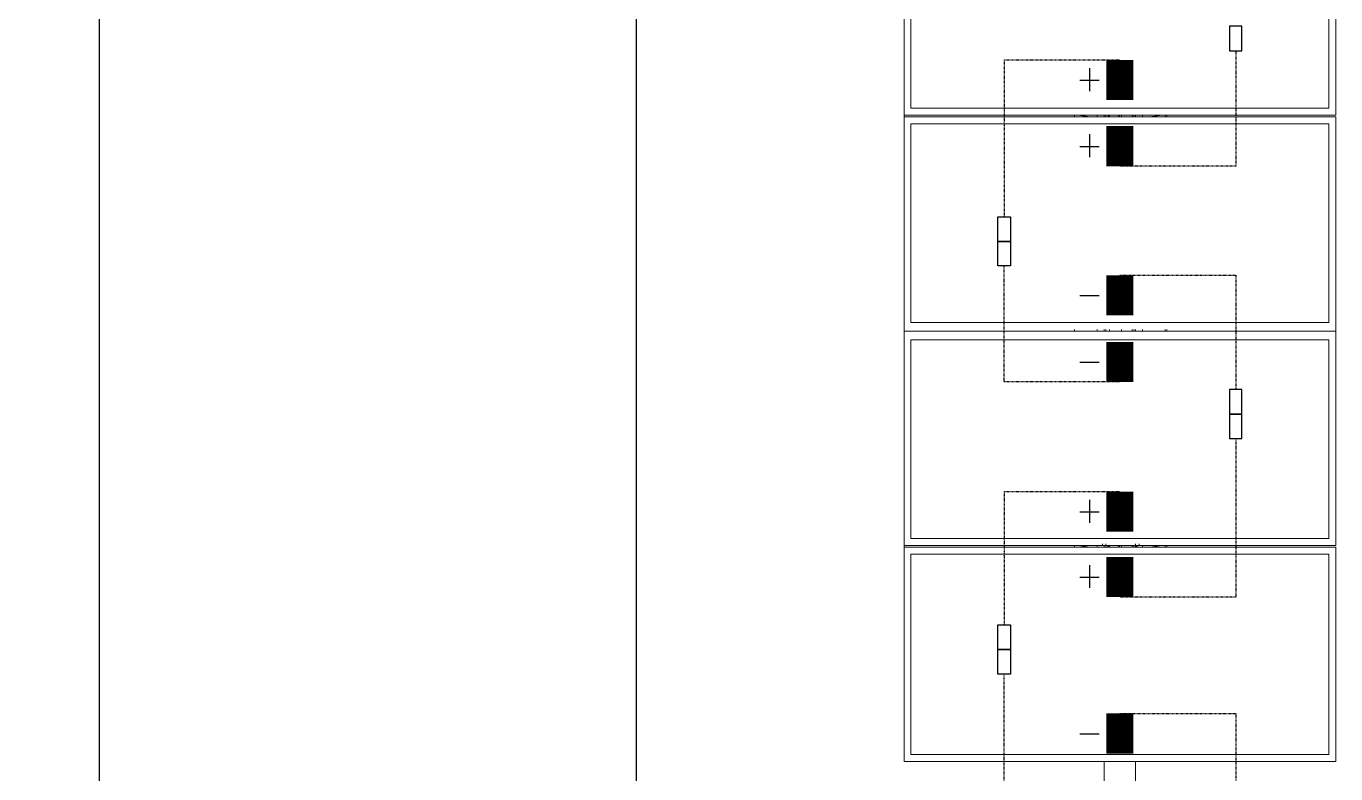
# Model space of a CAD drawing. Header units: feet. Extents: x -13743 to 68376, y -48 to 67763.
# Drawn here: x 4211.7 to 4455.3, y 64600 to 64739 of the extents above; entities that cross this region are included whole.
import ezdxf

# ---------------------------------------------------------------- set-up
doc = ezdxf.new("R2010")
doc.units = ezdxf.units.FT
doc.header["$MEASUREMENT"] = 0
doc.linetypes.add('HIDDEN', pattern=[0.375, 0.25, -0.125])
for name, color, linetype in [('E-HARN-COMP', 8, 'Continuous'), ('E-TRNK-CABL-NEG', 6, 'HIDDEN'), ('E-TRUNK-CABLE-POS', 6, 'HIDDEN'), ('G-ANNO-TEXT', 1, 'Continuous'), ('Polarity-Text', 7, 'Continuous')]:
    doc.layers.add(name, color=color, linetype=linetype)

# ---------------------------------------------------------------- blocks, each defined once
blk = doc.blocks.new('A$C47dfd34d')
at = {"lineweight": 5}
for points in [[(4.1282, 0.4133), (4.1282, 0), (4.3332, 0), (4.3332, 0.4133)], [(4.1282, 0), (4.1282, 0.4133)], [(4.3265, 0.4067), (4.3265, 0.0067), (4.1348, 0.0067), (4.1348, 0.4067)], [(4.1348, 0.0067), (4.1348, 0.4067)], [(4.3348, 0.4133), (4.3348, 0), (4.5398, 0), (4.5398, 0.4133)], [(4.3348, 0), (4.3348, 0.4133)], [(4.5315, 0.4067), (4.5315, 0.0067), (4.3415, 0.0067), (4.3415, 0.4067)], [(4.3415, 0.0067), (4.3415, 0.4067)], [(4.7448, 0.4133), (4.7448, 0), (4.5398, 0), (4.5398, 0.4133)], [(4.5481, 0.4067), (4.7381, 0.4067), (4.7381, 0.0067), (4.5481, 0.0067)], [(4.7465, 0.4133), (4.9515, 0.4133), (4.9515, 0), (4.7465, 0)], [(4.7531, 0.4067), (4.7531, 0.0067), (4.9448, 0.0067), (4.9448, 0.4067)], [(4.3348, 0.25), (4.3332, 0.25)], [(4.5415, 0.25), (4.5398, 0.25)], [(4.7465, 0.25), (4.7448, 0.25)], [(4.3332, 0.22), (4.3348, 0.22), (4.3332, 0.22), (4.3348, 0.22), (4.3348, 0.2217), (4.3332, 0.2217), (4.3348, 0.2217), (4.3348, 0.22)], [(4.3348, 0.2183), (4.3332, 0.2183), (4.3348, 0.2183), (4.3348, 0.22), (4.3365, 0.22), (4.3348, 0.22)], [(4.3348, 0.22), (4.3332, 0.22)], [(4.3348, 0.22), (4.3332, 0.22)], [(4.3332, 0.19), (4.3348, 0.1917), (4.3348, 0.1933), (4.3332, 0.1933), (4.3348, 0.1933), (4.3348, 0.1917)], [(4.3348, 0.1917), (4.3332, 0.1917)], [(4.3348, 0.1917), (4.3332, 0.1917)]]:
    blk.add_lwpolyline(points, close=True, dxfattribs=at)
for points in [[(5.9814, 0.4133), (4.1282, 0.4133)], [(4.3348, 0), (4.3348, 0.4133)], [(4.3415, 0.0067), (4.3415, 0.4067)], [(4.3332, 0.235), (4.3348, 0.2467), (4.3348, 0.2433)], [(4.5398, 0.235), (4.5398, 0.2467), (4.5398, 0.2433)], [(4.7448, 0.235), (4.7465, 0.2467), (4.7465, 0.2433)], [(4.3332, 0.2283), (4.3348, 0.2283)], [(4.5398, 0.2283), (4.5415, 0.2283)], [(4.7448, 0.2283), (4.7465, 0.2283)], [(4.1282, 0.1917), (4.0948, 0.1917), (4.0948, 0.1717), (4.0915, 0.1717), (4.0915, 0.1917), (4.0948, 0.1917), (4.0948, 0.2217), (4.1282, 0.2217)], [(4.3348, 0.225), (4.3348, 0.2233), (4.3348, 0.2217), (4.3332, 0.2217), (4.3348, 0.2217), (4.3348, 0.22), (4.3332, 0.22), (4.3348, 0.22), (4.3348, 0.2217), (4.3332, 0.2217)], [(4.3332, 0.2217), (4.3348, 0.2217), (4.3348, 0.2233)], [(4.3348, 0.2217), (4.3332, 0.2217)], [(4.3332, 0.2217), (4.3332, 0.2217)], [(4.3332, 0.2183), (4.3348, 0.2183), (4.3348, 0.1933), (4.3332, 0.1933), (4.3348, 0.1933), (4.3348, 0.1917), (4.3332, 0.19), (4.3348, 0.19), (4.3348, 0.1917), (4.3332, 0.1917), (4.3332, 0.22)], [(4.3332, 0.2183), (4.3332, 0.2183)], [(4.3348, 0.2183), (4.3348, 0.1933), (4.3332, 0.1933), (4.3348, 0.1933), (4.3332, 0.1933)], [(4.3332, 0.2183), (4.3332, 0.2183)], [(4.3348, 0.2167), (4.3332, 0.2167), (4.3348, 0.2183)], [(4.3348, 0.225), (4.3348, 0.2233)], [(4.3348, 0.225), (4.3348, 0.2233), (4.3365, 0.2233)], [(4.3348, 0.2233), (4.3348, 0.2217)], [(4.3348, 0.2233), (4.3365, 0.2233)], [(4.3348, 0.2233), (4.3365, 0.2233)], [(4.3348, 0.2217), (4.3348, 0.2217)], [(4.3348, 0.2183), (4.3348, 0.2183)], [(4.3348, 0.1933), (4.3348, 0.2183)], [(4.5398, 0.2217), (4.5415, 0.2217)], [(4.5398, 0.22), (4.5415, 0.22)], [(4.5398, 0.2183), (4.5398, 0.2167), (4.5415, 0.2167)], [(4.7465, 0.2217), (4.7448, 0.2217)], [(4.7448, 0.22), (4.7465, 0.22)], [(4.7465, 0.2167), (4.7448, 0.2167), (4.7465, 0.2183)], [(4.3332, 0.2067), (4.3348, 0.2083)], [(4.3348, 0.205), (4.3332, 0.205)], [(4.5398, 0.2067), (4.5398, 0.2083)], [(4.5398, 0.205), (4.5415, 0.205)], [(4.7448, 0.2067), (4.7465, 0.2083)], [(4.7465, 0.205), (4.7448, 0.205)], [(4.3332, 0.195), (4.3348, 0.195)], [(4.3332, 0.1933), (4.3332, 0.1933)], [(4.3332, 0.1917), (4.3348, 0.1917)], [(4.3332, 0.1917), (4.3348, 0.1917)], [(4.3332, 0.19), (4.3332, 0.19)], [(4.3348, 0.1883), (4.3348, 0.19), (4.3332, 0.19), (4.3348, 0.19), (4.3348, 0.1883), (4.3348, 0.1867)], [(4.3332, 0.19), (4.3332, 0.19)], [(4.3348, 0.1933), (4.3348, 0.1933)], [(4.3348, 0.1917), (4.3348, 0.1933)], [(4.3348, 0.1917), (4.3365, 0.1917)], [(4.3348, 0.1917), (4.3365, 0.1917)], [(4.3348, 0.19), (4.3348, 0.1917)], [(4.3348, 0.19), (4.3348, 0.1883)], [(4.3348, 0.19), (4.3348, 0.19)], [(4.3348, 0.1883), (4.3348, 0.1867)], [(4.3348, 0.1883), (4.3348, 0.1867)], [(4.3348, 0.1883), (4.3365, 0.1883)], [(4.5398, 0.195), (4.5415, 0.195)], [(4.5398, 0.1933), (4.5415, 0.1933)], [(4.5398, 0.1917), (4.5415, 0.1917)], [(4.7448, 0.195), (4.7465, 0.195)], [(4.7465, 0.1933), (4.7448, 0.1933)], [(4.7448, 0.1917), (4.7465, 0.1917)], [(4.3348, 0.185), (4.3332, 0.185)], [(4.3332, 0.1783), (4.3348, 0.1667)], [(4.5398, 0.185), (4.5415, 0.185)], [(4.5398, 0.1783), (4.5398, 0.1667)], [(4.7465, 0.185), (4.7448, 0.185)], [(4.7448, 0.1783), (4.7465, 0.1667)], [(4.3332, 0.1633), (4.3348, 0.1633)], [(4.3348, 0.1683), (4.3348, 0.165)], [(4.3348, 0.165), (4.3348, 0.165)], [(4.5398, 0.1683), (4.5398, 0.165)], [(4.5398, 0.165), (4.5398, 0.165)], [(4.5398, 0.1633), (4.5415, 0.1633)], [(4.7448, 0.1633), (4.7465, 0.1633)], [(4.7465, 0.1683), (4.7465, 0.165)], [(4.7465, 0.165), (4.7465, 0.165)], [(4.3332, 0.1617), (4.3348, 0.1617)], [(4.5398, 0.1617), (4.5415, 0.1617)], [(4.7448, 0.1617), (4.7465, 0.1617)]]:
    blk.add_lwpolyline(points, dxfattribs=at)

msp = doc.modelspace()

# ---------------------------------------------------------------- linework, layer by layer
at = {"layer": 'E-HARN-COMP'}
for points in [[(4437.83, 64738.99), (4435.5, 64738.99), (4435.5, 64734.43), (4437.83, 64734.43)], [(4392.43, 64703.55), (4394.76, 64703.55), (4394.76, 64698.99), (4392.43, 64698.99)], [(4392.43, 64698.99), (4394.76, 64698.99), (4394.76, 64694.42), (4392.43, 64694.42)], [(4437.83, 64671.46), (4435.5, 64671.46), (4435.5, 64666.89), (4437.83, 64666.89)], [(4437.83, 64666.89), (4435.5, 64666.89), (4435.5, 64662.33), (4437.83, 64662.33)], [(4392.43, 64627.68), (4394.76, 64627.68), (4394.76, 64623.11), (4392.43, 64623.11)], [(4392.43, 64623.11), (4394.76, 64623.11), (4394.76, 64618.55), (4392.43, 64618.55)]]:
    msp.add_lwpolyline(points, close=True, dxfattribs=at)
at = {"layer": 'E-HARN-COMP', "const_width": 5}
for points in [[(4415.13, 64732.7), (4415.13, 64725.25)], [(4415.13, 64712.96), (4415.13, 64720.41)], [(4415.13, 64692.7), (4415.13, 64685.25)], [(4415.13, 64672.86), (4415.13, 64680.31)], [(4415.13, 64652.45), (4415.13, 64645)], [(4415.13, 64632.86), (4415.13, 64640.31)], [(4415.13, 64611.23), (4415.13, 64603.77)]]:
    msp.add_lwpolyline(points, dxfattribs=at)
at = {"layer": 'E-TRNK-CABL-NEG', "ltscale": 0.1}
for points in [[(4415.13, 64672.86), (4393.6, 64672.86), (4393.6, 64694.42)], [(4415.13, 64692.7), (4436.67, 64692.7), (4436.67, 64671.46)], [(4415.13, 64582.2), (4393.6, 64582.2), (4393.6, 64618.4)], [(4415.13, 64611.23), (4436.67, 64611.23), (4436.67, 64577.92)]]:
    msp.add_lwpolyline(points, dxfattribs=at)
at = {"layer": 'E-TRUNK-CABLE-POS', "ltscale": 0.1}
for points in [[(4415.13, 64732.7), (4393.6, 64732.7), (4393.6, 64703.56)], [(4436.67, 64734.43), (4436.67, 64712.96), (4415.13, 64712.96)], [(4436.67, 64662.32), (4436.67, 64632.86), (4415.13, 64632.86)], [(4415.13, 64652.45), (4393.6, 64652.45), (4393.6, 64627.68)]]:
    msp.add_lwpolyline(points, dxfattribs=at)
at = {"layer": 'G-ANNO-TEXT', "flags": 128}
for points in [[(4238.98, 63979.85, -0.298343), (4225.33, 63998.36), (4225.33, 65647.29, 0.298343), (4211.69, 65665.8, 0.298343), (4225.33, 65684.3), (4225.33, 67603.9, -0.298343), (4238.98, 67622.41)], [(4338.84, 63979.85, -0.298343), (4325.2, 63998.36), (4325.2, 64490.51, 0.298343), (4311.55, 64509.02, 0.298343), (4325.2, 64527.52), (4325.2, 65059.66, -0.298343), (4338.84, 65078.17)]]:
    msp.add_lwpolyline(points, format="xyb", dxfattribs=at)
at = {"layer": 'Polarity-Text'}
for p, q in [((4409.48, 64731.22), (4409.48, 64726.94)), ((4407.67, 64728.94), (4411.29, 64728.94)), ((4409.48, 64718.92), (4409.48, 64714.65)), ((4407.67, 64716.65), (4411.29, 64716.65)), ((4407.67, 64688.9), (4411.29, 64688.9)), ((4407.67, 64676.51), (4411.29, 64676.51)), ((4409.48, 64650.96), (4409.48, 64646.69)), ((4407.67, 64648.69), (4411.29, 64648.69)), ((4409.48, 64638.82), (4409.48, 64634.55)), ((4407.67, 64636.55), (4411.29, 64636.55)), ((4407.67, 64607.42), (4411.29, 64607.42))]:
    msp.add_line(p, q, dxfattribs=at)

# ---------------------------------------------------------------- block references
at = {"xscale": 194.318304, "yscale": 194.318304, "zscale": 194.318304, "rotation": 90}
msp.add_blockref('A$C47dfd34d', (4455.29, 63800.12), dxfattribs=at)

doc.saveas('drawing.dxf')
